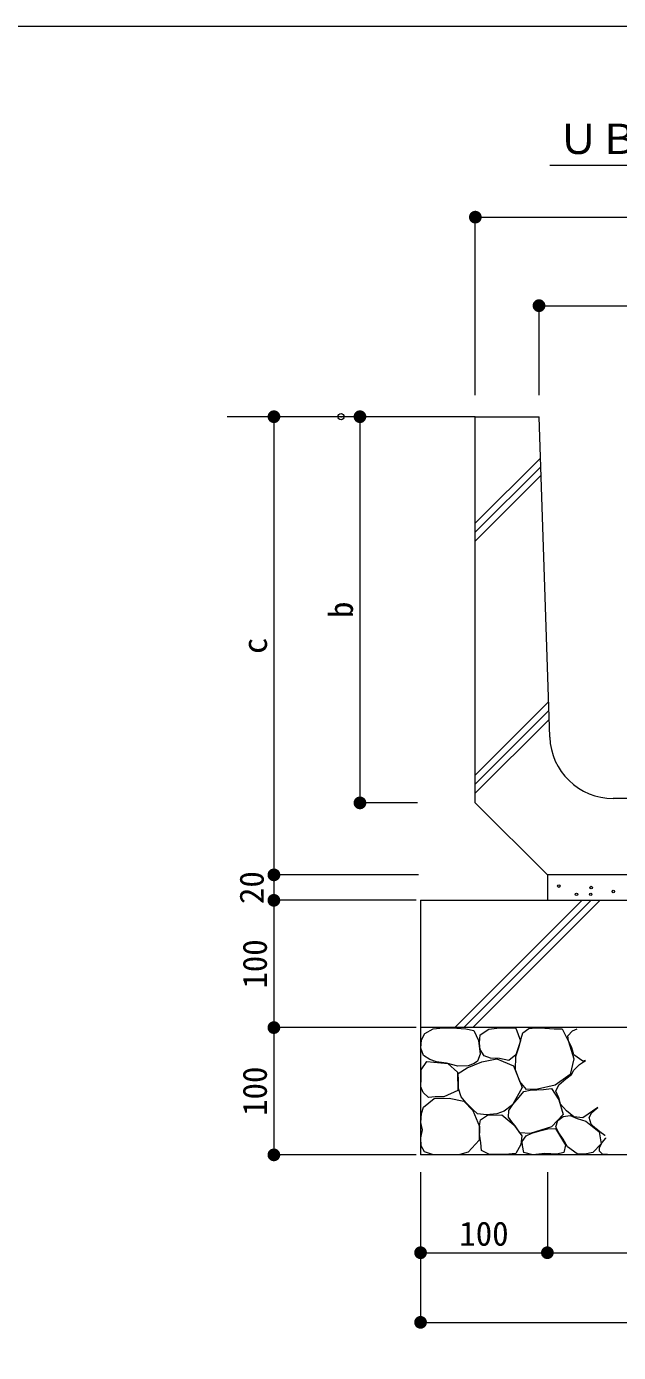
# Model space of a CAD drawing. Units: millimetres at full size, sheet at 1:10; some dimension numbers follow another scale. Extents: x 121 to 2859, y 2322 to 4189.
# Drawn here: x 1490 to 1955, y 3092 to 4134 of the extents above; entities that cross this region are included whole.
import ezdxf
from ezdxf.enums import TextEntityAlignment as Align

# ---------------------------------------------------------------- set-up
doc = ezdxf.new("R2010")
doc.units = ezdxf.units.MM
doc.header["$LTSCALE"] = 10
doc.header["$PDMODE"] = 32
doc.header["$PDSIZE"] = 5
doc.linetypes.add('USER1', pattern=[50, 37.5, -12.5])
for name, color, linetype, lineweight in [('_0-0_', 7, 'Continuous', 13), ('ハッチ', 4, 'Continuous', 13), ('寸法', 1, 'Continuous', 13), ('本体', 7, 'Continuous', 13)]:
    doc.layers.add(name, color=color, linetype=linetype, lineweight=lineweight)
doc.styles.add('ＭＳ ゴシック', font='')
doc.styles.get('ＭＳ ゴシック').set_extended_font_data('MS Gothic')

# ---------------------------------------------------------------- blocks, each defined once
blk = doc.blocks.new('filled_dot')
at = {"color": 0, "linetype": 'Continuous', "lineweight": -2, "const_width": 1.25}
blk.add_lwpolyline([(-0.625, 0, 1), (0.625, 0, 1)], format="xyb", close=True, dxfattribs=at)

msp = doc.modelspace()

# ---------------------------------------------------------------- linework, layer by layer
at = {"layer": '_0-0_', "color": 6}
msp.add_lwpolyline([(2859.3, 4133.99), (121.18, 4133.99), (121.18, 2322.18), (2859.3, 2322.18)], close=True, dxfattribs=at)
at = {"layer": 'ハッチ'}
for p, q in [((1842.64, 3743.83), (1893.72, 3794.91)), ((1842.64, 3736.76), (1893.95, 3788.07)), ((1842.64, 3545.84), (1900.11, 3603.31)), ((1842.64, 3538.77), (1900.34, 3596.47)), ((1826.6, 3347.41), (1926.6, 3447.41)), ((1833.67, 3347.41), (1933.67, 3447.41)), ((1840.74, 3347.41), (1940.74, 3447.41))]:
    msp.add_line(p, q, dxfattribs=at)
at = {"layer": 'ハッチ', "linetype": 'USER1'}
for p, q in [((1842.64, 3729.69), (1894.18, 3781.23)), ((1842.64, 3531.7), (1900.57, 3589.62))]:
    msp.add_line(p, q, dxfattribs=at)
at = {"layer": 'ハッチ'}
for points in [[(1841.64, 3319.08), (1837.07, 3317.34), (1829.02, 3317.12), (1819.89, 3319.51), (1812.06, 3320.6), (1806.84, 3322.34), (1801.84, 3325.6), (1799.94, 3331.27), (1800.27, 3337.91), (1802.93, 3342.76), (1809.45, 3346.46), (1817.5, 3347.11), (1824.43, 3347.12), (1835.11, 3346.46), (1841.42, 3345.15), (1845.12, 3337.33), (1846.42, 3326.47), (1844.25, 3321.03)], [(1861.66, 3323.11), (1854.57, 3323.36), (1849.51, 3325.13), (1846.47, 3330.19), (1845.96, 3335.5), (1846.47, 3341.82), (1853.3, 3346.12), (1859.63, 3346.88), (1866.58, 3347.2), (1874.57, 3346.88), (1878.11, 3337.02), (1874.57, 3326.14), (1869, 3321.59)], [(1877.6, 3305.15), (1874.31, 3314.25), (1874.57, 3324.62), (1876.84, 3331.7), (1878.61, 3338.79), (1879.88, 3343.34), (1884.69, 3346.63), (1890.2, 3347.25), (1897.34, 3346.88), (1904.43, 3346.37), (1910.76, 3346.37), (1915.82, 3336.51), (1920.12, 3322.85), (1917.09, 3310.46), (1905.44, 3302.11), (1891.52, 3299.08), (1882.92, 3298.83)], [(1811.16, 3293.08), (1805.84, 3292.46), (1801.77, 3296.52), (1799.94, 3301), (1800.21, 3307.65), (1799.99, 3314.34), (1804.59, 3320.89), (1821.16, 3319.33), (1828.67, 3312.46), (1828.98, 3298.08), (1818.04, 3293.08)], [(1859.56, 3279.71), (1851.52, 3278.82), (1844.37, 3279.71), (1840.5, 3283.28), (1835.44, 3288.34), (1831.57, 3293.1), (1829.49, 3299.65), (1829.49, 3306.19), (1829.19, 3311.25), (1836.33, 3315.71), (1847.65, 3320.47), (1859.56, 3322.85), (1872.54, 3317.29), (1879.37, 3300.34), (1871.76, 3286.85), (1865.21, 3281.8)], [(1873.81, 3270.25), (1871.27, 3273.28), (1868.74, 3277.08), (1869, 3282.39), (1872.03, 3286.94), (1877.1, 3292.76), (1880.64, 3297.31), (1885.7, 3298.32), (1896.08, 3298.83), (1902.41, 3299.58), (1908.23, 3290.73), (1911.52, 3279.1), (1902.41, 3269.49), (1885.7, 3264.18), (1877.6, 3264.68)], [(1809.04, 3247.77), (1802.61, 3249.83), (1800.03, 3254.46), (1799.92, 3260.67), (1801.06, 3267.07), (1799.84, 3272.84), (1800.29, 3279.96), (1801.83, 3284.82), (1810.33, 3291.77), (1822.17, 3292.02), (1833.5, 3289.71), (1840.71, 3282.25), (1845.86, 3269.64), (1845.6, 3259.09), (1837.11, 3249.57), (1830.41, 3247.77), (1820.37, 3247.52)], [(1847.02, 3256.99), (1845.85, 3263.75), (1845.85, 3270.28), (1846.78, 3274.94), (1852.15, 3278.67), (1863.35, 3278.91), (1872.92, 3270.98), (1879.22, 3262.35), (1878.29, 3255.59), (1874.32, 3248.36), (1866.15, 3247.66), (1853.32, 3247.89), (1847.48, 3250.93)], [(1911.68, 3259.67), (1908.09, 3264.69), (1905.94, 3269.47), (1907.37, 3274.48), (1911.68, 3277.59), (1917.18, 3278.31), (1922.68, 3275.92), (1929.38, 3274.01), (1939.9, 3265.4), (1941.33, 3256.08), (1934.88, 3249.15), (1928.66, 3247.96), (1922.68, 3248.19), (1915.03, 3253.69)], [(1879.6, 3254.88), (1879.36, 3257.99), (1882.47, 3262.29), (1887.02, 3264.44), (1893.24, 3266.35), (1899.69, 3267.79), (1905.67, 3268.26), (1909.5, 3261.57), (1913.33, 3255.12), (1912.13, 3249.15), (1906.63, 3247.95), (1897.3, 3248.43), (1887.73, 3247.47), (1880.8, 3249.38)]]:
    msp.add_lwpolyline(points, close=True, dxfattribs=at)
for points in [[(1918.35, 3331.6), (1915.72, 3337.1), (1915.24, 3340.92), (1919.07, 3344.99), (1922.57, 3346.48)], [(1929.08, 3321.66), (1926.96, 3321.09), (1920.02, 3326.1), (1918.35, 3331.6)], [(1914.31, 3282.13), (1909.52, 3287.15), (1908.33, 3292.17), (1905.94, 3297.43), (1908.09, 3302.45), (1913.59, 3307.23), (1918.13, 3310.57), (1920.05, 3313.92), (1924.35, 3318.46), (1927.7, 3320.61), (1929.23, 3321.08)], [(1938.79, 3284.64), (1926.98, 3276.63), (1920.05, 3277.35), (1914.31, 3282.13)], [(1940.4, 3265.55), (1937.14, 3268.22), (1933.58, 3271.63), (1932.09, 3276.82), (1934.02, 3280.82), (1937.58, 3283.63), (1938.82, 3284.52)], [(1944.54, 3262.73), (1944.26, 3262.73), (1940.4, 3265.55)], [(1946.33, 3247.76), (1942.77, 3247.76), (1940.25, 3250.28), (1940.1, 3253.25), (1942.18, 3257.1), (1945, 3260.66), (1945.07, 3260.71)]]:
    msp.add_lwpolyline(points, dxfattribs=at)
for centre in [(1908.18, 3458.61), (1922.13, 3452.08), (1933.21, 3452.08), (1933.65, 3457.43), (1950.97, 3454.38)]:
    msp.add_circle(centre, 1, dxfattribs=at)
at = {"layer": '寸法', "color": 3}
msp.add_line((1901.16, 4025.14), (2251.42, 4025.14), dxfattribs=at)
at = {"layer": '寸法'}
for p, q in [((1842.64, 3984.2), (2242.64, 3984.2)), ((1842.64, 3844.37), (1842.64, 3984.2)), ((1892.64, 3914.65), (2192.64, 3914.65)), ((1892.64, 3844.37), (1892.64, 3914.65)), ((1684.51, 3827.41), (1684.51, 3467.41)), ((1777.8, 3827.41), (1684.51, 3827.41)), ((1752.04, 3827.41), (1752.04, 3523.98)), ((1777.8, 3827.41), (1752.04, 3827.41)), ((1797.34, 3523.98), (1752.04, 3523.98)), ((1684.46, 3487.41), (1684.46, 3427.41)), ((1796.22, 3467.41), (1684.46, 3467.41)), ((1798, 3467.41), (1684.51, 3467.41)), ((1796.22, 3447.41), (1684.46, 3447.41)), ((1684.46, 3447.41), (1684.46, 3347.41)), ((1796.22, 3447.41), (1684.46, 3447.41)), ((1796.22, 3347.41), (1684.46, 3347.41)), ((1684.46, 3347.41), (1684.46, 3247.41)), ((1796.22, 3347.41), (1684.46, 3347.41)), ((1796.22, 3247.41), (1684.46, 3247.41)), ((1799.64, 3233.75), (1799.64, 3115.81)), ((1799.64, 3233.75), (1799.64, 3170.53)), ((1899.21, 3233.75), (1899.21, 3170.53)), ((1899.21, 3233.75), (1899.21, 3170.53)), ((1799.64, 3170.53), (1899.21, 3170.53)), ((1899.21, 3170.53), (2186.07, 3170.53)), ((1799.64, 3115.81), (2285.64, 3115.81))]:
    msp.add_line(p, q, dxfattribs=at)
at = {"layer": '本体'}
for p, q in [((1842.64, 3827.41), (1647.7, 3827.41)), ((1798, 3827.41), (1684.51, 3827.41)), ((1795.98, 3827.41), (1737.2, 3827.41)), ((1842.64, 3523.98), (1842.64, 3827.41)), ((1842.64, 3827.41), (1892.64, 3827.41)), ((1901.03, 3575.74), (1892.64, 3827.41)), ((1842.64, 3523.98), (1899.21, 3467.41)), ((2134.28, 3527.41), (1951, 3527.41)), ((2186.07, 3467.41), (1899.21, 3467.41)), ((1899.21, 3467.41), (1899.21, 3447.41)), ((1799.64, 3447.41), (2285.64, 3447.41)), ((1799.64, 3447.41), (1799.64, 3347.41)), ((2285.64, 3347.41), (1799.64, 3347.41)), ((1799.64, 3347.41), (1799.64, 3247.41)), ((2285.64, 3247.41), (1799.64, 3247.41))]:
    msp.add_line(p, q, dxfattribs=at)
msp.add_arc((1951, 3577.41), 50, 181.90917, 270, dxfattribs=at)
for p in [(1684.51, 3827.41), (1737.2, 3827.41)]:
    msp.add_point(p, dxfattribs=at)

# ---------------------------------------------------------------- block references
at = {"layer": '寸法', "xscale": 4, "yscale": 4}
for p in [(1842.64, 3984.2), (1892.64, 3914.65), (1799.64, 3170.53), (1899.21, 3170.53), (1799.64, 3115.81)]:
    msp.add_blockref('filled_dot', p, dxfattribs=at)
for p, rotation in [((1684.51, 3827.41), 270), ((1752.04, 3827.41), 270), ((1752.04, 3523.98), 90), ((1684.46, 3467.41), 90), ((1684.51, 3467.41), 90), ((1684.46, 3447.41), 270), ((1684.46, 3447.41), 270), ((1684.46, 3347.41), 90), ((1684.46, 3347.41), 270), ((1684.46, 3247.41), 90), ((1899.21, 3170.53), 180)]:
    msp.add_blockref('filled_dot', p, dxfattribs=dict(at, rotation=rotation))

# ---------------------------------------------------------------- texts
at = {"layer": '寸法', "color": 3, "style": 'ＭＳ ゴシック'}
msp.add_text('ＵＢ－１８～３６－Ｔ1', height=23.74, dxfattribs=at).set_placement((1907.31, 4026.73), align=Align.BOTTOM_LEFT)
at = {"layer": '寸法', "style": 'ＭＳ ゴシック'}
for s, p in [('b', (1737.04, 3675.69)), ('c', (1669.51, 3647.41)), ('20', (1666.96, 3457.41)), ('100', (1669.46, 3397.41)), ('100', (1669.46, 3297.41))]:
    msp.add_text(s, height=18.99, rotation=90, dxfattribs=at).set_placement(p, align=Align.MIDDLE_CENTER)
msp.add_text('100', height=18.99, dxfattribs=at).set_placement((1849.42, 3185.53), align=Align.MIDDLE_CENTER)

doc.saveas('drawing.dxf')
